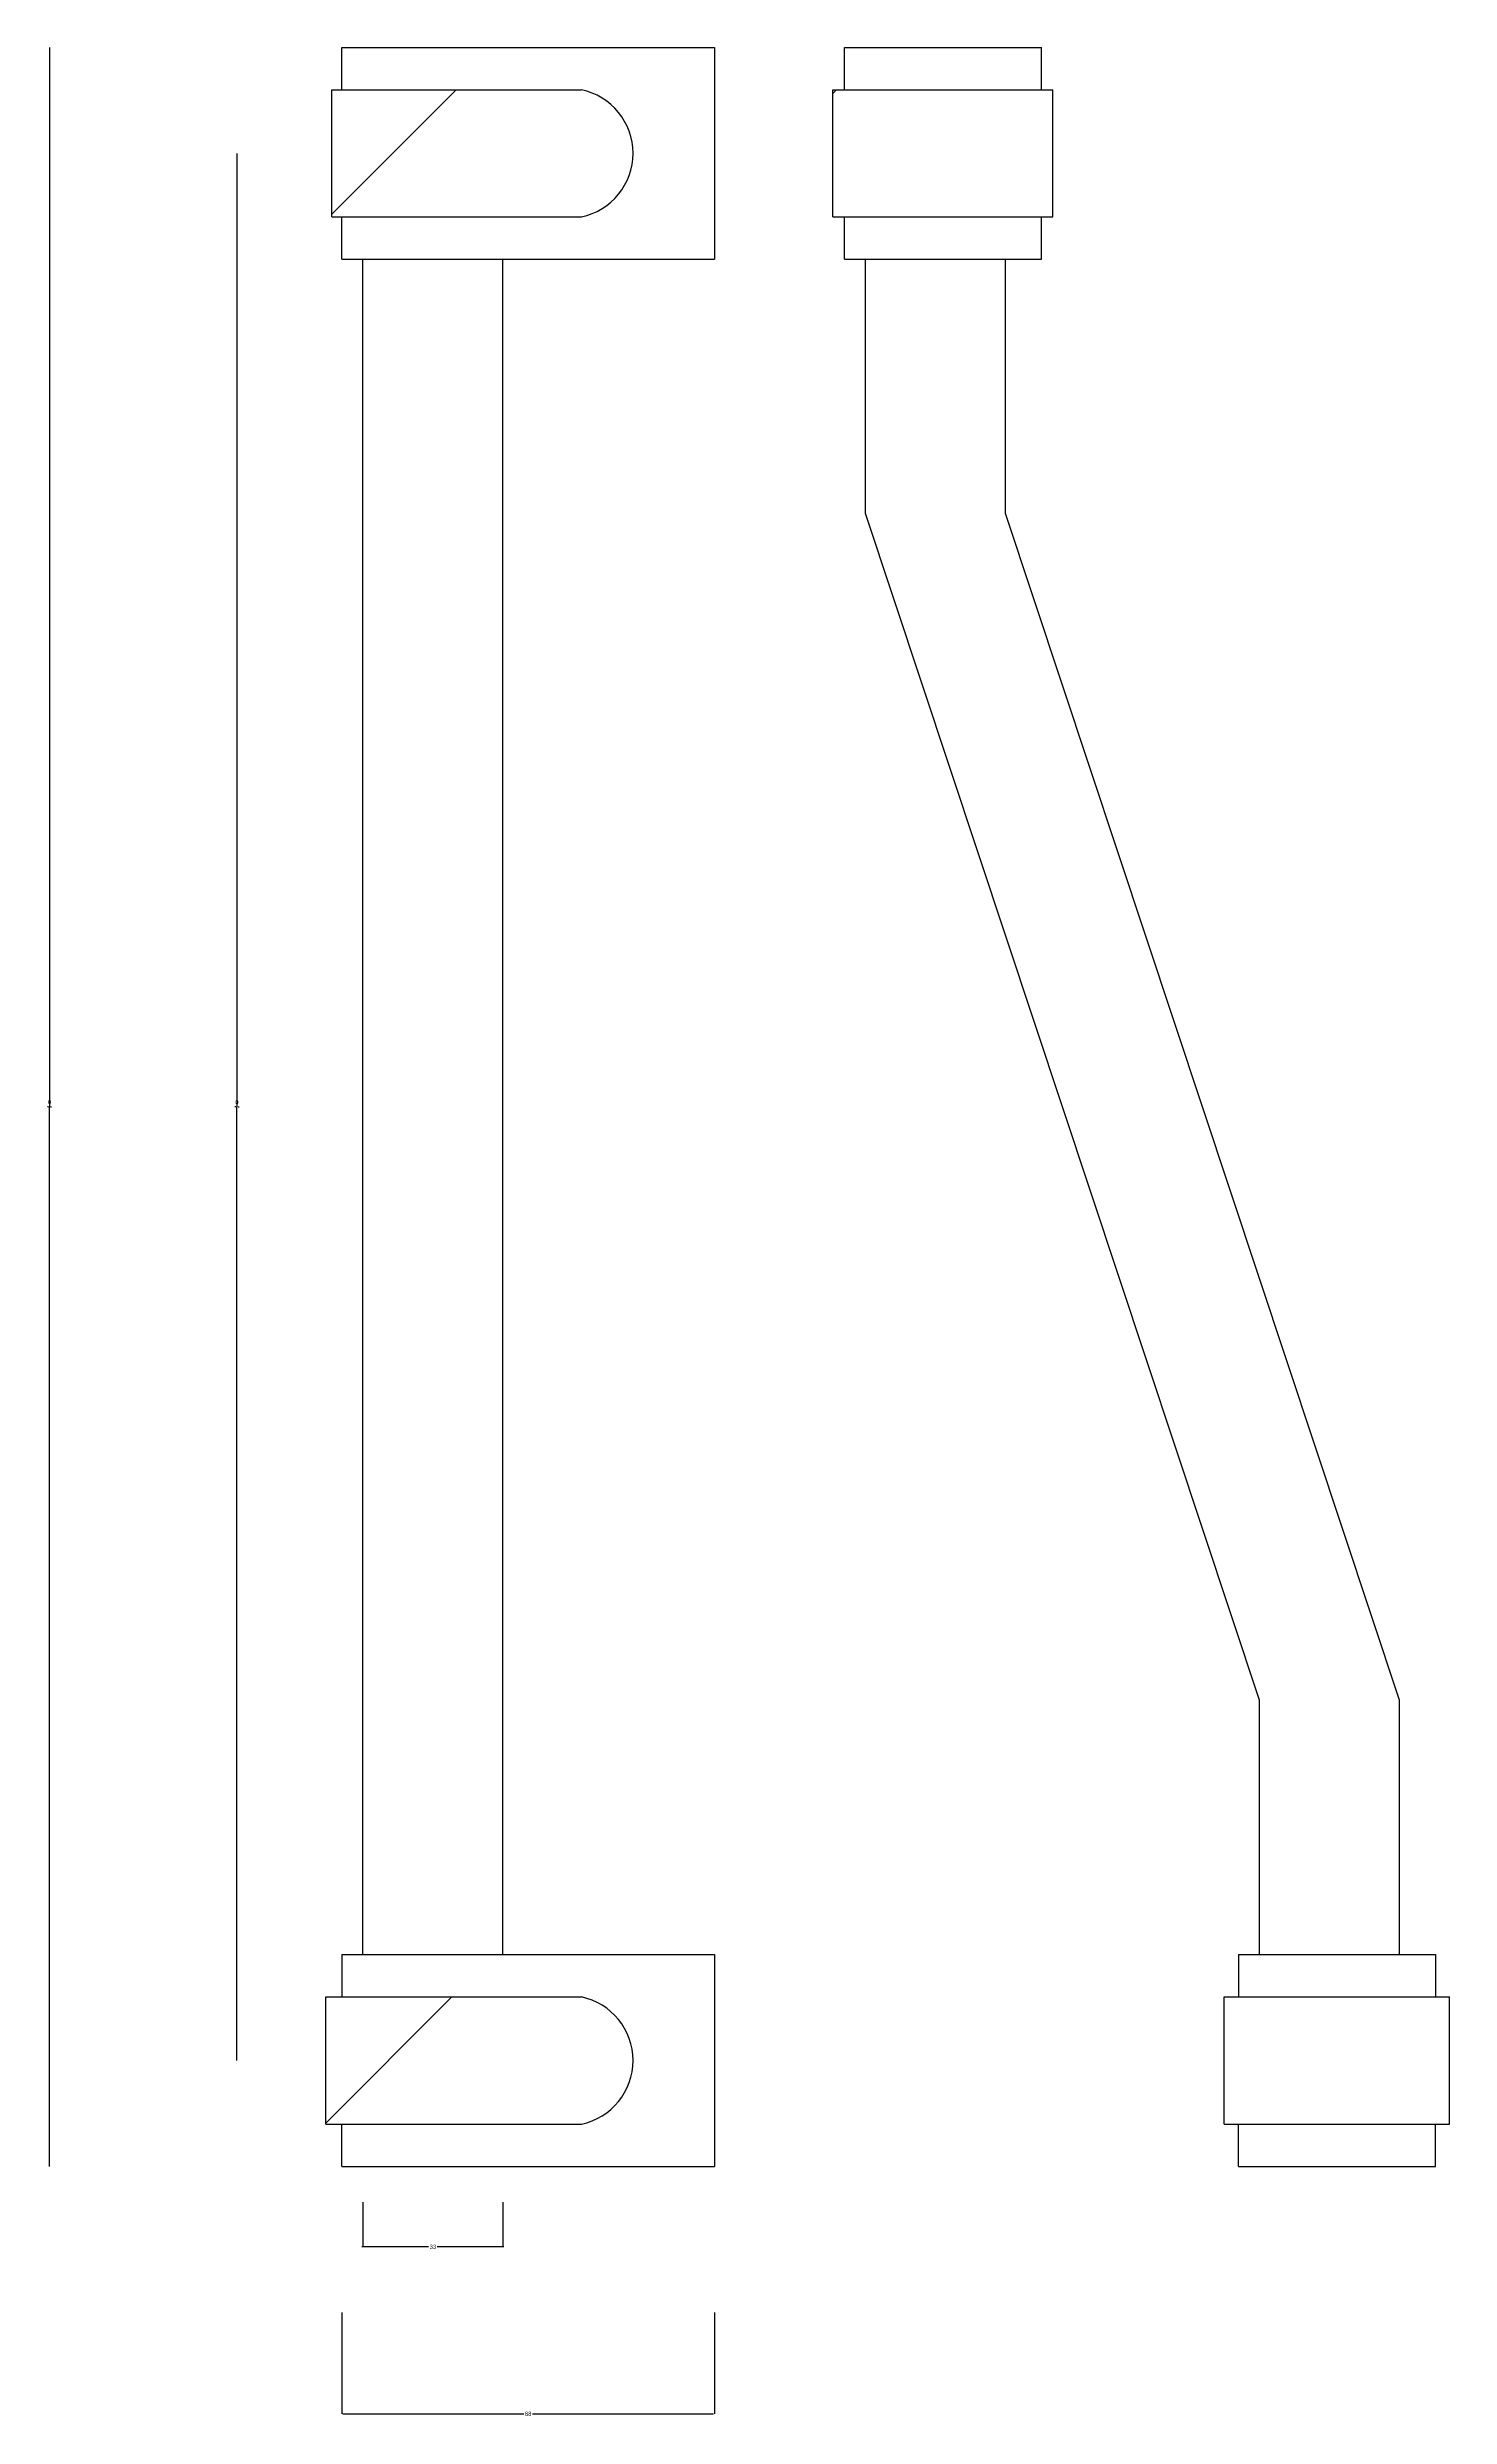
# Model space of a CAD drawing. Header units: metres. Extents: x 1420 to 1751, y 249 to 808.
import ezdxf

# ---------------------------------------------------------------- set-up
doc = ezdxf.new("R2010")
doc.units = ezdxf.units.M
for name, color, linetype in [('3', 3, 'Continuous'), ('7', 7, 'Continuous'), ('DIM', 3, 'Continuous')]:
    doc.layers.add(name, color=color, linetype=linetype)
doc.dimstyles.get("Standard").update_dxf_attribs({"dimtxt": 2.5, "dimasz": 2.5, "dimexe": 1.25, "dimexo": 0.625, "dimtad": 1, "dimcen": 2.5, "dimazin": 3, "dimtfac": 1, "dimtmove": 0, "dimatfit": 3})

# ---------------------------------------------------------------- blocks, each defined once
blk = doc.blocks.new('*D1')
for p, q in [((1464.89, 783.18), (1464.89, 558.18)), ((1464.64, 558.18), (1464.39, 558.18)), ((1464.89, 333.18), (1464.89, 558.18)), ((1464.89, 558.18), (1464.89, 558.18)), ((1465.14, 558.18), (1465.39, 558.18))]:
    blk.add_line(p, q)
at = {"layer": 'Defpoints'}
for p in [(1464.89, 783.18), (1464.89, 558.18), (1464.89, 333.18)]:
    blk.add_point(p, dxfattribs=at)
at = {"layer": 'DIM', "insert": (1464.89, 559.305), "char_height": 1, "attachment_point": 5}
blk.add_mtext('0', dxfattribs=at)
blk = doc.blocks.new('*D2')
for p, q in [((1420.64, 808.18), (1420.64, 558.18)), ((1420.39, 558.18), (1420.14, 558.18)), ((1420.64, 308.18), (1420.64, 558.18)), ((1420.64, 558.18), (1420.64, 558.18)), ((1420.89, 558.18), (1421.14, 558.18))]:
    blk.add_line(p, q)
at = {"layer": 'Defpoints'}
for p in [(1420.64, 808.18), (1420.64, 558.18), (1420.64, 308.18)]:
    blk.add_point(p, dxfattribs=at)
at = {"layer": 'DIM', "insert": (1420.64, 559.305), "char_height": 1, "attachment_point": 5}
blk.add_mtext('0', dxfattribs=at)
blk = doc.blocks.new('*D3')
for p, q in [((1494.63, 299.74), (1494.63, 289.22)), ((1527.63, 299.74), (1527.63, 289.22)), ((1510.13, 289.22), (1494.38, 289.22)), ((1527.88, 289.22), (1512.13, 289.22))]:
    blk.add_line(p, q)
at = {"layer": 'Defpoints'}
for p in [(1494.63, 299.74), (1527.63, 299.74), (1527.63, 289.22)]:
    blk.add_point(p, dxfattribs=at)
at = {"layer": 'DIM', "insert": (1511.13, 289.22), "char_height": 1, "attachment_point": 5}
blk.add_mtext('33', dxfattribs=at)
blk = doc.blocks.new('*D4')
for p, q in [((1489.63, 273.71), (1489.63, 249.82)), ((1577.63, 273.71), (1577.63, 249.82)), ((1489.88, 249.82), (1532.63, 249.82)), ((1534.63, 249.82), (1577.38, 249.82))]:
    blk.add_line(p, q)
at = {"layer": 'Defpoints'}
for p in [(1489.63, 273.71), (1577.63, 273.71), (1489.63, 249.82)]:
    blk.add_point(p, dxfattribs=at)
at = {"layer": 'DIM', "insert": (1533.63, 249.82), "char_height": 1, "attachment_point": 5}
blk.add_mtext('88', dxfattribs=at)

msp = doc.modelspace()

# ---------------------------------------------------------------- hatches: boundary and pattern name
at = {"layer": '3'}
h = msp.add_hatch(dxfattribs=at)
h.set_pattern_fill('ANSI31', scale=20)
h.paths.add_polyline_path([(1487.25, 798.18), (1487.25, 768.18), (1546.18, 768.18, 0.81), (1546.18, 798.18)])
h.paths.add_polyline_path([(1657.48, 768.18), (1657.48, 798.18), (1605.54, 798.18), (1605.54, 768.18)])
h.paths.add_polyline_path([(1697.95, 348.18), (1697.95, 318.18), (1751.13, 318.18), (1751.13, 348.18)])
h.paths.add_polyline_path([(1546.18, 318.18, 0.81), (1546.18, 348.18), (1485.84, 348.18), (1485.84, 318.18)])

# ---------------------------------------------------------------- linework, layer by layer
for p, q in [((1487.25, 798.18), (1546.18, 798.18)), ((1487.25, 768.18), (1487.25, 798.18)), ((1605.54, 798.18), (1657.48, 798.18)), ((1487.25, 768.18), (1546.18, 768.18)), ((1605.54, 768.18), (1657.48, 768.18)), ((1485.84, 348.18), (1546.18, 348.18)), ((1485.84, 318.18), (1485.84, 348.18)), ((1697.95, 348.18), (1751.13, 348.18)), ((1485.84, 318.18), (1546.18, 318.18)), ((1697.95, 318.18), (1751.13, 318.18))]:
    msp.add_line(p, q, dxfattribs=at)
for centre in [(1543.06, 783.18), (1543.06, 333.18)]:
    msp.add_arc(centre, 15.32, 281.75, 78.25, dxfattribs=at)
at = {"layer": '7'}
for p, q in [((1489.63, 808.18), (1577.63, 808.18)), ((1489.63, 798.18), (1489.63, 808.18)), ((1577.63, 808.18), (1577.63, 758.18)), ((1608.26, 798.18), (1608.26, 808.18)), ((1608.26, 808.18), (1654.81, 808.18)), ((1654.81, 798.18), (1654.81, 808.18)), ((1605.54, 768.18), (1605.54, 798.18)), ((1657.48, 768.18), (1657.48, 798.18)), ((1489.63, 758.18), (1489.63, 768.18)), ((1608.26, 758.18), (1608.26, 768.18)), ((1654.81, 758.18), (1654.81, 768.18)), ((1489.63, 758.18), (1577.63, 758.18)), ((1494.63, 358.18), (1494.63, 758.18)), ((1527.63, 358.18), (1527.63, 758.18)), ((1608.26, 758.18), (1654.81, 758.18)), ((1613.26, 698.18), (1613.26, 758.18)), ((1646.26, 698.18), (1646.26, 758.18)), ((1706.26, 418.18), (1613.26, 698.18)), ((1739.26, 418.18), (1646.26, 698.18)), ((1706.26, 358.18), (1706.26, 418.18)), ((1739.26, 358.18), (1739.26, 418.18)), ((1489.63, 358.18), (1577.63, 358.18)), ((1489.63, 358.18), (1489.63, 348.18)), ((1577.63, 358.18), (1577.63, 308.18)), ((1701.26, 358.18), (1747.81, 358.18)), ((1701.26, 358.18), (1701.26, 348.18)), ((1747.81, 358.18), (1747.81, 348.18)), ((1697.95, 318.18), (1697.95, 348.18)), ((1751.13, 318.18), (1751.13, 348.18)), ((1489.63, 308.18), (1489.63, 318.18)), ((1701.26, 308.18), (1701.26, 318.18)), ((1747.81, 308.18), (1747.81, 318.18)), ((1489.63, 308.18), (1577.63, 308.18)), ((1701.26, 308.18), (1747.81, 308.18))]:
    msp.add_line(p, q, dxfattribs=at)

# ---------------------------------------------------------------- dimensions: what is measured, and where the dimension line sits
at = {"layer": 'DIM'}
for base, p1, p2, picture, middle in [((1420.64, 558.18), (1420.64, 808.18), (1420.64, 308.18), '*D2', (1420.64, 559.305)), ((1464.89, 558.18), (1464.89, 783.18), (1464.89, 333.18), '*D1', (1464.89, 559.305)), ((1527.63, 289.22), (1527.63, 299.74), (1494.63, 299.74), '*D3', (1511.13, 289.22)), ((1489.63, 249.82), (1489.63, 273.71), (1577.63, 273.71), '*D4', (1533.63, 249.82))]:
    dim = msp.add_linear_dim(base=base, p1=p1, p2=p2, dimstyle='Standard', dxfattribs=at)
    dim.commit()
    dim.dimension.update_dxf_attribs({"geometry": picture, "text_midpoint": middle})

doc.saveas('drawing.dxf')
